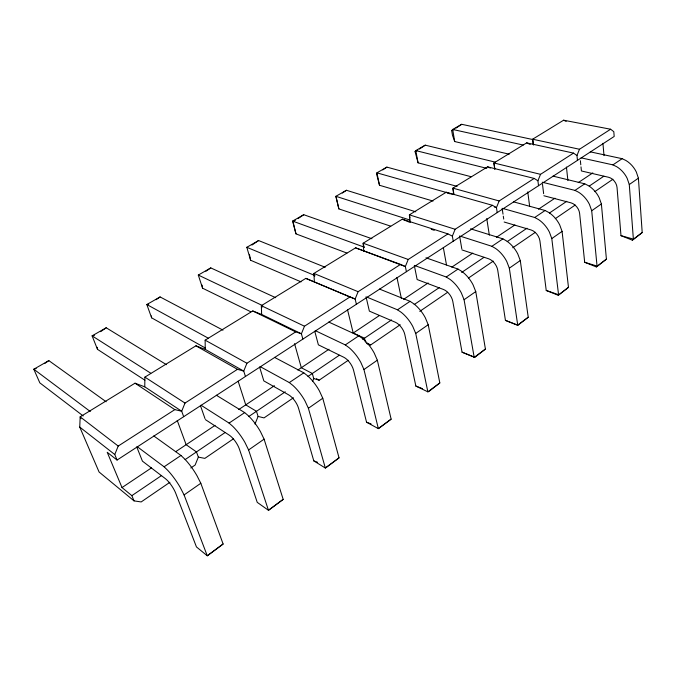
<?xml version="1.0" encoding="UTF-8"?>
<svg xmlns="http://www.w3.org/2000/svg" width="676" height="676" viewBox="0 0 676 676"><rect width="100%" height="100%" fill="white"/><g stroke="black" fill="none" stroke-linecap="round" stroke-linejoin="round"><path stroke-width="1.01" d="M183.678 416.686L181.7 411.228L144.757 386.833L144.901 377.123L195.93 345.816L205.242 349.391L243.74 371.099L245.447 376.49M169.896 482.292L141.174 501.938L134.034 500.882L99.068 471.992L79.751 427.088L80.165 416.847L135.014 383.191L144.757 386.833M533.271 144.419L532.62 139.222L563.607 120.21L610.622 129.234L613.8 131.676L614.188 136.459L117.066 460.052L114.776 454.525L118.207 446.059L174.822 409.631L181.7 411.228L185.004 403.082L237.47 369.324L243.74 371.099L246.926 363.249L295.682 331.874L301.403 333.792L302.865 339.107M177.23 420.455L186.145 444.707L196.463 451.923L198.347 457.111L195.136 465.02L190.784 468.003M254.987 424.08L258.088 416.441L256.466 411.312L245.751 404.856L238.138 381.188M356.396 304.268L355.145 299.02L349.915 296.984L304.479 326.212L301.403 333.792L261.646 314.467L252.74 310.96L205.141 340.163L205.242 349.391M312.608 381.332L313.732 378.568L312.337 373.498L301.319 367.727L294.55 343.661M406.411 271.71L405.346 266.538L400.547 264.4L358.111 291.702L355.145 299.02L305.839 278.377L261.333 305.679L261.646 314.467M453.25 241.222L452.354 236.135L447.943 233.904L408.219 259.466L405.346 266.538L355.584 247.847L313.892 273.434L314.374 281.816M452.354 236.135L455.134 229.274L492.398 205.301L496.454 207.6L497.198 212.61M538.527 185.714L537.91 180.779L534.184 178.422L499.15 200.958L496.454 207.6L494.418 207.025M537.91 180.779L540.53 174.332L573.518 153.106L576.958 155.514L577.456 160.373M576.958 155.514L579.501 149.252L610.622 129.234M504.161 222.024L531.049 229.958A9.971 6.388 54.6 0 1 539.93 240.96L546.233 290.46L558.224 295.285L568.474 287.334L562.077 231.395L559.703 224.897A22.021 14.407 54.5 0 0 548.878 212.534L545.101 210.498L513.464 201.828M471.13 176.723L418.072 162.848L415.072 151.618L415.774 150.587L425.255 145.154L495.39 162.155M509.205 154.196L454.695 141.546L452.455 135.149L451.703 130.637L452.683 129.454L461.7 124.299L533.381 139.662M543.901 195.753L570.933 202.825A9.675 6.591 54.2 0 1 579.628 213.447L584.681 262.271L596.35 266.935L606.406 259.145L601.387 203.991L599.147 197.637A21.378 14.838 54.1 0 0 588.526 185.723L584.757 183.821L553.002 176.123M580.997 166.854L581.411 170.96L608.527 177.256A9.396 6.752 53.8 0 1 617.044 187.522L620.982 235.654L632.339 240.174L642.2 232.536L638.406 178.177L636.31 171.957A20.77 15.185 53.7 0 0 625.883 160.465L622.131 158.683L590.292 151.855M153.756 435.935L180.957 455.463L184.548 458.869A27.936 8.129 56.4 0 1 196.919 475.6L200.814 483.272L223.122 544.011L207.27 555.79L196.446 546.918L175.735 493.277A12.65 3.448 56.4 0 0 165.375 478.65L142.433 461.15L136.78 446.997M216.312 395.223L244.678 412.597L248.337 415.732A26.896 9.532 56.1 0 1 260.48 431.668L264.088 439.155L283.185 499.37L268.465 510.304L257.235 502.352L239.422 449.151A12.185 4.107 56.2 0 0 229.291 435.183L205.327 419.576M274.498 357.35L303.794 372.831L307.504 375.729A25.941 10.723 55.9 0 1 319.427 390.939L322.765 398.24L339.048 457.846L325.35 468.037L313.791 460.88L298.53 408.203A11.745 4.656 55.9 0 0 288.618 394.835L263.826 380.901L259.618 367.127M328.747 322.046L358.787 335.837L362.539 338.524A25.046 11.729 55.7 0 1 374.225 353.066L377.335 360.198L391.134 419.137L378.349 428.643L366.544 422.204L353.523 370.102A11.34 5.129 55.7 0 0 343.83 357.283L318.379 344.836L314.754 331.24M379.456 289.049L410.079 301.335L413.847 303.828A24.218 12.574 55.4 0 1 425.314 317.762L428.212 324.725L439.822 382.954L428.922 391.412L427.857 391.843L415.858 386.055L404.823 334.561A10.96 5.526 55.5 0 0 395.342 322.249L369.375 311.129L366.037 296.764M425.981 257.793L458.015 269.082L461.801 271.406A23.44 13.292 55.1 0 1 473.048 284.782L475.76 291.576L485.419 349.061L474.746 357.342L462.054 352.179L452.785 301.335A10.613 5.864 55.2 0 0 443.507 289.489L417.143 279.551L414.709 267.409M470.555 228.809L502.936 238.865L506.713 241.036A22.705 13.9 54.8 0 1 517.757 253.889L520.283 260.53L528.226 317.247L517.757 325.367L505.428 320.373L497.73 270.197A10.275 6.143 54.9 0 0 488.655 258.79L461.987 249.909M568.474 287.334L558.224 295.285M606.406 259.145L596.35 266.935M642.2 232.536L632.339 240.174M223.122 544.011L207.27 555.79L184.083 494.933L180.103 487.21A28.206 7.732 56.4 0 0 167.673 470.276L164.107 466.795L137.245 446.684M283.185 499.37L268.465 510.304L248.599 449.954L244.923 442.425A27.15 9.202 56.2 0 0 232.721 426.294L229.08 423.091L200.983 405.194M339.048 457.846L325.35 468.037L308.391 408.27L304.986 400.919A26.178 10.436 56 0 0 293.004 385.531L289.303 382.574L260.226 366.645M391.134 419.137L378.349 428.643L363.95 369.527L360.79 362.353A25.265 11.492 55.7 0 0 349.036 347.65L345.292 344.912L315.43 330.716M439.822 382.954L427.857 391.843L415.723 333.437L412.774 326.432A24.42 12.379 55.5 0 0 401.248 312.346L397.48 309.802L366.992 297.153M485.419 349.061L474.206 357.401L464.074 299.721L461.319 292.885A23.626 13.123 55.2 0 0 450.013 279.374L446.236 277.008L414.303 265.381M528.226 317.247L517.689 325.08L505.428 320.373M44.912 363.367L48.841 360.612L106.157 401.764M184.083 494.933L200.814 483.272M248.599 449.954L264.088 439.155M308.391 408.27L322.765 398.24M363.95 369.527L377.335 360.198M415.723 333.437L428.212 324.725M464.074 299.721L475.76 291.576M517.757 325.367L509.332 268.169L520.283 260.53M546.233 290.46L558.562 294.702L551.793 238.569L562.077 231.395M584.681 262.271L597.052 266.09L591.703 210.743L601.387 203.991M620.982 235.654L633.37 239.101L629.28 184.54L638.406 178.177M100.606 331.662L106.208 327.775L166.448 364.677M156.038 299.721L160.094 296.933L222.987 330.15M205.884 271.27L210.794 267.907L275.724 297.71M233.381 438.859L204.853 458.379L198.347 457.111M293.443 397.775L264.029 417.895L258.088 416.441M313.732 378.568L319.173 380.174L348.258 360.283M366.519 343.493L370.676 344.946L400.217 324.742M419.762 311.366L447.613 292.319M468.409 278.089L493.26 261.097M512.729 247.779L535.316 232.324M555.317 218.644L575.192 205.048M594.804 191.629L612.929 179.241M252.004 245.033L258.595 240.546L325.207 267.274M297.947 218.627L303.744 214.706L371.952 238.746M117.066 460.052L107.214 452.278L122.018 487.565L131.854 495.643L161.539 475.558M185.114 459.604L225.159 432.496M248.641 416.61L285.272 391.818M307.969 376.456L339.284 355.263M362.759 339.377L391.505 319.917M414.16 304.589L439.197 287.646M461.632 272.462L483.982 257.328M507.203 241.611L527.01 228.209M549.444 213.024L566.784 201.287M589.244 186.094L603.829 176.216M342.284 193.066L346.442 190.269L415.765 211.799M164.107 466.795L180.957 455.463M229.08 423.091L244.678 412.597M289.303 382.574L303.794 372.831M345.292 344.912L358.787 335.837M397.48 309.802L410.079 301.335M446.236 277.008L458.015 269.082M460.559 236.262L491.883 246.301L502.936 238.865M503.138 208.554L534.716 217.486L545.101 210.498M542.245 182.207L574.989 190.395L584.757 183.821M581.098 157.846L612.921 164.876L622.131 158.683M382.734 169.904L386.883 167.116L457.103 186.373M419.441 149.041L425.255 145.154M122.018 487.565L151.483 467.877M175.743 451.652L215.069 425.365M238.746 409.546L274.405 385.709M297.846 370.042L329.001 349.222M347.489 309.591L353.218 333.031L379.261 315.624M403.58 299.367L428.136 282.957M451.805 267.13L472.811 253.094M496.454 237.293L514.892 224.964M538.493 209.197L554.945 198.195M578.233 182.63L592.81 172.887M455.894 128.161L461.7 124.299M447.943 233.904L402.288 219.193L363.139 243.216L363.781 251.227M492.398 205.301L446.211 192.246L409.386 214.841L410.171 222.514M534.184 178.422L487.599 166.845L452.895 188.139L453.689 194.578M573.518 153.106L526.672 142.873L493.902 162.975L494.773 169.034M48.841 360.612L33.8 369.223L39.833 382.861L83.199 415.951M106.208 327.775L92.097 335.854L97.479 349.331L144.884 380.199M160.094 296.933L146.827 304.53L151.618 317.83L205.58 348.157M250.771 311.771L202.572 288.196L198.305 275.064L210.794 267.907M258.595 240.546L246.816 247.298L250.61 260.252L301.057 281.867M303.744 214.706L292.607 221.086L295.97 233.871L346.923 253.077M346.442 190.269L335.896 196.302L338.87 208.909L390.694 226.173M386.883 167.116L376.895 172.836L376.507 173.707L379.515 185.275L433.046 201.059M295.454 220.139L292.962 221.567L292.607 221.086L364.432 247.23M415.072 151.618L417.726 150.097M451.703 130.637L454.23 129.192M36.158 368.471L33.8 369.223L90.288 411.523M94.547 335.228L92.097 335.854L150.756 373.211M148.661 304.234L146.827 304.53L208.233 338.161M579.501 149.252L532.62 139.222L533.567 145.036M523.232 145.053L452.683 129.454L454.695 141.546M540.53 174.332L493.902 162.975L494.815 169.169M486.762 168.332L415.774 150.587L418.072 162.848M499.15 200.958L452.895 188.139L453.942 194.299M452.996 194.367L376.895 172.836L379.515 185.275M455.134 229.274L409.386 214.841L409.986 217.9M247.61 247.551L246.816 247.298L314.974 275.571M409.969 220.046L335.896 196.302L338.87 208.909M431.263 229.325L434.271 230.296M408.219 259.466L363.139 243.216L364.051 247.272M355.584 247.847L400.547 264.4M313.791 460.88L317.585 462.291M366.544 422.204L371.082 423.945M415.858 386.055L422.5 388.658M462.054 352.179L474.746 357.342M313.892 273.434L358.111 291.702M402.288 219.193L409.293 222.142M305.839 278.377L349.915 296.984M612.921 164.876L616.681 166.693A20.922 15.109 53.8 0 1 627.151 178.287L629.28 184.54M446.211 192.246L450.005 193.868M487.599 166.845L490.345 168.045M526.672 142.873L530.195 144.444M563.607 120.21L566.167 121.367M574.989 190.395L578.757 192.322A21.539 14.737 54.2 0 1 589.438 204.355L591.703 210.743M353.218 333.031L364.499 338.194L365.454 342.208M367.845 343.628L370.676 344.946M198.305 275.064L262.753 305.687M304.479 326.212L261.333 305.679L261.925 307.681M534.716 217.486L538.502 219.548A22.19 14.289 54.6 0 1 549.377 232.029L551.793 238.569M252.74 310.96L295.682 331.874M491.883 246.301L495.669 248.506A22.883 13.757 54.9 0 1 506.763 261.485L509.332 268.169M316.402 378.712L319.173 380.174M205.141 340.163L246.926 363.249M195.93 345.816L237.47 369.324M144.901 377.123L185.004 403.082M135.014 383.191L174.822 409.631M118.207 446.059L80.165 416.847L80.985 418.774M79.751 427.088L114.776 454.525M131.854 495.643L134.034 500.882M200.451 405.634L204.98 418.579M293.173 222.362L295.97 233.871M314.146 274.439L314.67 276.459M396.93 277.422L401.4 298.53M249.419 254.353L250.61 260.252M443.338 247.585L446.498 264.95M459.587 235.949L461.809 248.912M202.048 285.103L202.572 288.196M486.762 218.534L489.339 235.163M502.15 208.267L503.012 214.165M503.299 216.134L503.73 219.083M151.365 315.912L151.618 317.83M527.753 191.883L529.629 206.214M542.498 184.294L543.639 193.674M566.437 167.056L567.899 180.602M97.276 347.312L97.479 349.331M580.38 160.694L580.785 164.8M602.933 143.312L604.006 155.624"/></g></svg>
